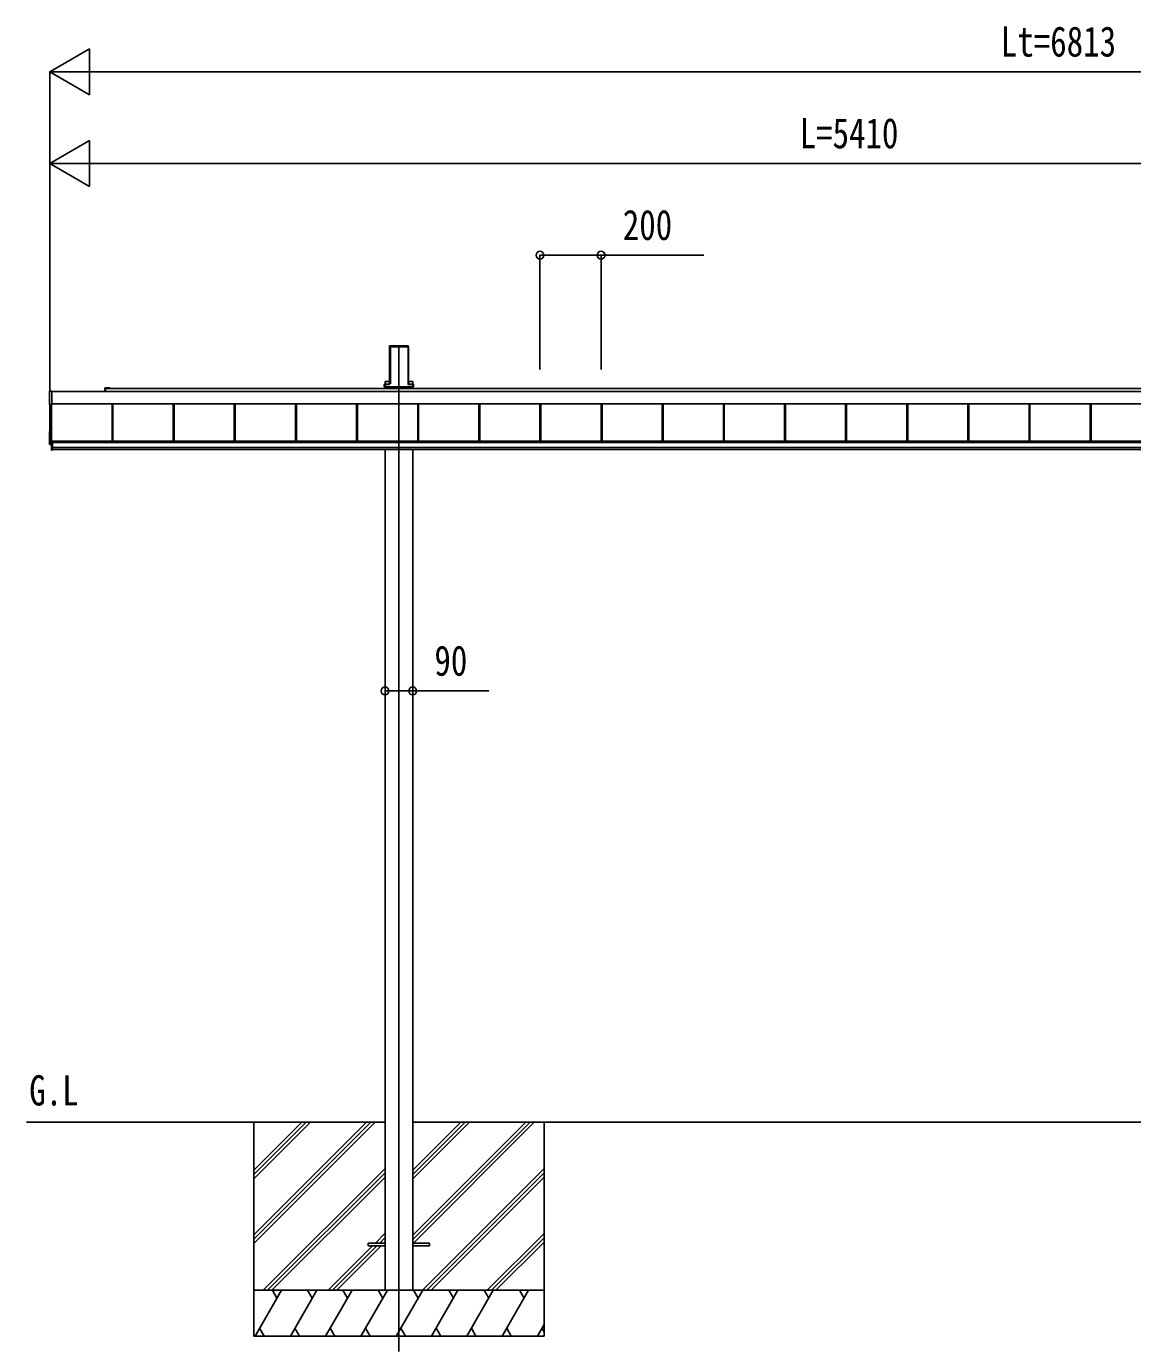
# Model space of a CAD drawing. Units: millimetres, scale not verified. Extents: x -12615 to 12615, y -8910 to 8910.
# Drawn here: x -3684 to -65, y -5940 to -1630 of the extents above; entities that cross this region are included whole.
import ezdxf
from ezdxf.enums import TextEntityAlignment as Align

# ---------------------------------------------------------------- set-up
doc = ezdxf.new("R2010")
doc.units = ezdxf.units.MM
doc.header["$LTSCALE"] = 50
for name, color, linetype in [('0-2_USER1', 3, 'Continuous'), ('0-3_YKK_12', 2, 'Continuous'), ('0-5_YKK_A1', 4, 'Continuous'), ('0-6_YKK_D', 6, 'Continuous')]:
    doc.layers.add(name, color=color, linetype=linetype)
doc.styles.add('ＭＳ ゴシック', font='')
doc.styles.get('ＭＳ ゴシック').set_extended_font_data('MS Gothic')

msp = doc.modelspace()

# ---------------------------------------------------------------- linework, layer by layer
at = {"layer": '0-3_YKK_12'}
msp.add_line((-2465.72, -5965), (-2465.72, -2676.41), dxfattribs=at)
at = {"layer": '0-5_YKK_A1'}
for p, q in [((-2496.97, -2681.76), (-2496.97, -2798.43)), ((-2496.61, -2675.91), (-2496.96, -2681.41)), ((-2496.17, -2676.38), (-2496.61, -2675.91)), ((-2496.11, -2675.44), (-2494.07, -2675.44)), ((-2496.11, -2675.44), (-2495.67, -2675.91)), ((-2496.1, -2792.38), (-2496.1, -2677.26)), ((-2495.6, -2676.94), (-2495.6, -2792.06)), ((-2493.76, -2675.77), (-2494.07, -2675.44)), ((-2493.76, -2675.77), (-2437.68, -2675.77)), ((-2493.22, -2678.91), (-2438.22, -2678.91)), ((-2493.22, -2800.27), (-2493.22, -2678.91)), ((-2437.68, -2675.77), (-2437.37, -2675.44)), ((-2437.37, -2675.44), (-2435.33, -2675.44)), ((-2435.85, -2792.06), (-2435.85, -2676.94)), ((-2435.77, -2675.91), (-2435.33, -2675.44)), ((-2435.35, -2677.26), (-2435.35, -2792.38)), ((-2434.84, -2675.91), (-2435.28, -2676.38)), ((-2434.84, -2675.91), (-2434.49, -2681.41)), ((-2434.47, -2681.76), (-2434.47, -2798.43)), ((-2510.92, -2792), (-2496.97, -2792)), ((-2510.92, -2801.34), (-2510.92, -2792)), ((-2496.99, -2798.79), (-2497.09, -2800.4)), ((-2496.56, -2800.95), (-2496.19, -2794.86)), ((-2495.69, -2794.89), (-2496.06, -2800.98)), ((-2435.38, -2800.98), (-2435.76, -2794.89)), ((-2435.26, -2794.86), (-2434.89, -2800.95)), ((-2420.52, -2792), (-2434.47, -2792)), ((-2434.46, -2798.79), (-2434.36, -2800.4)), ((-2420.52, -2801.34), (-2420.52, -2792)), ((-3609.22, -2865.77), (-3609.22, -2824.75)), ((-3601.22, -2825.33), (1772.28, -2825.33)), ((-3428.22, -2825.33), (-3428.22, -2815.36)), ((-3425.72, -2812.86), (-3418.18, -2812.86)), ((-3425.72, -2815.36), (1472.28, -2815.36)), ((-3425.72, -2815.66), (-3425.72, -2825.33)), ((-3411.97, -2815.36), (-3425.42, -2815.36)), ((-3417.27, -2812.86), (-3411.97, -2812.86)), ((-2513.6, -2809.68), (-2513.13, -2809.68)), ((-2513.59, -2809.18), (-2513.59, -2809.68)), ((-2513.13, -2809.18), (-2513.13, -2802.3)), ((-2511.13, -2809.18), (-2513.13, -2809.18)), ((-2513.13, -2809.18), (-2513.13, -2809.68)), ((-2511.13, -2809.68), (-2513.13, -2809.68)), ((-2513.1, -2801.34), (-2498.08, -2801.34)), ((-2511.13, -2802.39), (-2511.13, -2809.18)), ((-2497.56, -2802.39), (-2511.13, -2802.39)), ((-2511.13, -2809.18), (-2420.32, -2809.18)), ((-2511.13, -2809.18), (-2511.13, -2809.68)), ((-2511.13, -2809.68), (-2420.32, -2809.68)), ((-2510.92, -2815.36), (-2510.92, -2809.68)), ((-2510.72, -2809.68), (-2510.72, -2815.36)), ((-2509.72, -2809.34), (-2421.72, -2809.34)), ((-2433.89, -2801.89), (-2420.32, -2801.89)), ((-2420.32, -2802.39), (-2433.89, -2802.39)), ((-2433.37, -2801.34), (-2418.35, -2801.34)), ((-2420.72, -2809.68), (-2420.72, -2815.36)), ((-2420.52, -2815.36), (-2420.52, -2809.68)), ((-2420.32, -2801.89), (-2420.32, -2802.39)), ((-2420.32, -2809.18), (-2420.32, -2802.39)), ((-2418.32, -2809.18), (-2420.32, -2809.18)), ((-2418.32, -2809.68), (-2420.32, -2809.68)), ((-2420.31, -2809.18), (-2420.31, -2809.68)), ((-2418.32, -2802.3), (-2418.32, -2809.18)), ((-2418.32, -2809.18), (-2418.32, -2809.68)), ((-2417.85, -2809.68), (-2418.32, -2809.68)), ((-2417.85, -2809.18), (-2417.85, -2809.68)), ((-3601.22, -2867.04), (-3608.75, -2866.58)), ((-3607.72, -2996.94), (-3607.72, -2866.64)), ((-3602.72, -3014.97), (-3602.72, -2866.95)), ((-3601.22, -2865.27), (1791.28, -2865.27)), ((-3601.22, -2865.51), (1791.28, -2865.51)), ((-3601.22, -2866.54), (-3601.22, -2867.04)), ((-3404.22, -2987.7), (-3404.22, -2865.51)), ((-3403.82, -2987.7), (-3403.82, -2865.51)), ((-3401.22, -2987.7), (-3401.22, -2865.51)), ((-3204.22, -2987.7), (-3204.22, -2865.51)), ((-3201.62, -2987.7), (-3201.62, -2865.51)), ((-3201.22, -2987.7), (-3201.22, -2865.51)), ((-3004.22, -2987.7), (-3004.22, -2865.51)), ((-3001.62, -2987.7), (-3001.62, -2865.51)), ((-3001.22, -2987.7), (-3001.22, -2865.51)), ((-2804.22, -2987.7), (-2804.22, -2865.51)), ((-2801.62, -2987.7), (-2801.62, -2865.51)), ((-2801.22, -2987.7), (-2801.22, -2865.51)), ((-2604.22, -2987.7), (-2604.22, -2865.51)), ((-2601.62, -2987.7), (-2601.62, -2865.51)), ((-2601.22, -2987.7), (-2601.22, -2865.51)), ((-2404.22, -2987.7), (-2404.22, -2865.51)), ((-2401.62, -2987.7), (-2401.62, -2865.51)), ((-2401.22, -2987.7), (-2401.22, -2865.51)), ((-2204.22, -2987.7), (-2204.22, -2865.51)), ((-2201.62, -2987.7), (-2201.62, -2865.51)), ((-2201.22, -2987.7), (-2201.22, -2865.51)), ((-2004.22, -2987.7), (-2004.22, -2865.51)), ((-2001.62, -2987.7), (-2001.62, -2865.51)), ((-2001.22, -2987.7), (-2001.22, -2865.51)), ((-1804.22, -2987.7), (-1804.22, -2865.51)), ((-1801.62, -2987.7), (-1801.62, -2865.51)), ((-1801.22, -2987.7), (-1801.22, -2865.51)), ((-1604.22, -2987.7), (-1604.22, -2865.51)), ((-1601.62, -2987.7), (-1601.62, -2865.51)), ((-1601.22, -2987.7), (-1601.22, -2865.51)), ((-1404.22, -2987.7), (-1404.22, -2865.51)), ((-1401.62, -2987.7), (-1401.62, -2865.51)), ((-1401.22, -2987.7), (-1401.22, -2865.51)), ((-1204.22, -2987.7), (-1204.22, -2865.51)), ((-1201.62, -2987.7), (-1201.62, -2865.51)), ((-1201.22, -2987.7), (-1201.22, -2865.51)), ((-1004.22, -2987.7), (-1004.22, -2865.51)), ((-1001.62, -2987.7), (-1001.62, -2865.51)), ((-1001.22, -2987.7), (-1001.22, -2865.51)), ((-804.22, -2987.7), (-804.22, -2865.51)), ((-801.62, -2987.7), (-801.62, -2865.51)), ((-801.22, -2987.7), (-801.22, -2865.51)), ((-604.22, -2987.7), (-604.22, -2865.51)), ((-601.62, -2987.7), (-601.62, -2865.51)), ((-601.22, -2987.7), (-601.22, -2865.51)), ((-404.22, -2987.7), (-404.22, -2865.51)), ((-401.62, -2987.7), (-401.62, -2865.51)), ((-401.22, -2987.7), (-401.22, -2865.51)), ((-204.22, -2987.7), (-204.22, -2865.51)), ((-204.22, -2987.7), (-204.22, -2865.51)), ((-201.62, -2987.7), (-201.62, -2865.51)), ((-201.62, -2987.7), (-201.62, -2865.51)), ((-201.22, -2987.7), (-201.22, -2865.51)), ((-3609.22, -2997.32), (-3609.22, -2956.29)), ((-3608.75, -2955.8), (-3607.72, -2955.73)), ((-3602.72, -2998.49), (-3608.75, -2998.13)), ((-3607.72, -2996.94), (-3602.72, -2996.94)), ((-3602.72, -2987.44), (-3599.22, -2987.44)), ((-3599.22, -3009.88), (-3602.72, -3009.88)), ((-3602.72, -3016.5), (-3599.22, -3016.5)), ((-3599.22, -2987.7), (1793.78, -2987.7)), ((-3599.22, -2989.71), (1793.78, -2989.71)), ((-3599.22, -2991.51), (1793.78, -2991.51)), ((-3599.22, -2991.51), (1793.78, -2991.51)), ((-3599.22, -3008.48), (1793.78, -3008.48)), ((-3599.22, -3014.97), (1793.78, -3014.97)), ((-2510.92, -5765), (-2510.92, -3014.97)), ((-2420.52, -5765), (-2420.52, -3014.97)), ((-3684.49, -5215), (-2510.92, -5215)), ((-2940.58, -5215), (-2940.58, -5915)), ((-2940.58, -5584.18), (-2571.4, -5215)), ((-2940.58, -5598.32), (-2557.26, -5215)), ((-2940.58, -5612.46), (-2543.12, -5215)), ((-2940.58, -5400.33), (-2755.25, -5215)), ((-2940.58, -5386.19), (-2769.39, -5215)), ((-2940.58, -5372.05), (-2783.54, -5215)), ((-2420.52, -5215), (615.08, -5215)), ((-2420.38, -5584.48), (-2050.9, -5215)), ((-2420.38, -5598.62), (-2036.76, -5215)), ((-2420.38, -5400.63), (-2234.75, -5215)), ((-2420.38, -5386.49), (-2248.89, -5215)), ((-2420.38, -5372.35), (-2263.04, -5215)), ((-2418.12, -5610.5), (-2022.62, -5215)), ((-1990.58, -5215), (-1990.58, -5915)), ((-2909.27, -5765), (-2510.78, -5366.51)), ((-2895.13, -5765), (-2510.78, -5380.65)), ((-2388.77, -5765), (-1990.58, -5366.81)), ((-2374.63, -5765), (-1990.58, -5380.95)), ((-2880.99, -5765), (-2510.78, -5394.8)), ((-2360.49, -5765), (-1990.58, -5395.1)), ((-2542.64, -5610.5), (-2510.78, -5578.64)), ((-2528.5, -5610.5), (-2510.78, -5592.78)), ((-2176.64, -5765), (-1990.58, -5578.94)), ((-2162.5, -5765), (-1990.58, -5593.08)), ((-2697.14, -5765), (-2551.64, -5619.5)), ((-2683, -5765), (-2537.5, -5619.5)), ((-2668.86, -5765), (-2523.36, -5619.5)), ((-2565.78, -5610.5), (-2565.78, -5619.5)), ((-2565.78, -5610.5), (-2510.78, -5610.5)), ((-2565.78, -5619.5), (-2510.78, -5619.5)), ((-2514.36, -5610.5), (-2510.78, -5606.93)), ((-2420.78, -5610.5), (-2365.78, -5610.5)), ((-2420.78, -5619.5), (-2365.78, -5619.5)), ((-2365.78, -5610.5), (-2365.78, -5619.5)), ((-2148.36, -5765), (-1990.58, -5607.23)), ((-1990.58, -5765), (-2940.58, -5765)), ((-2936.31, -5915), (-2849.7, -5765)), ((-2864.7, -5790.98), (-2879.71, -5765)), ((-2820.84, -5915), (-2734.23, -5765)), ((-2749.23, -5790.98), (-2764.23, -5765)), ((-2705.37, -5915), (-2618.76, -5765)), ((-2633.76, -5790.98), (-2648.77, -5765)), ((-2589.9, -5915), (-2503.29, -5765)), ((-2518.29, -5790.98), (-2533.3, -5765)), ((-2510.92, -5765), (-2420.52, -5765)), ((-2474.43, -5915), (-2387.82, -5765)), ((-2402.82, -5790.98), (-2417.83, -5765)), ((-2358.96, -5915), (-2272.35, -5765)), ((-2287.35, -5790.98), (-2302.35, -5765)), ((-2243.49, -5915), (-2156.88, -5765)), ((-2186.88, -5765), (-2171.88, -5790.98)), ((-2128.02, -5915), (-2041.41, -5765)), ((-2071.41, -5765), (-2056.41, -5790.98)), ((-2921.31, -5889.02), (-2906.31, -5915)), ((-2805.84, -5889.02), (-2790.84, -5915)), ((-2690.37, -5889.02), (-2675.37, -5915)), ((-2574.9, -5889.02), (-2559.9, -5915)), ((-2459.43, -5889.02), (-2444.43, -5915)), ((-2343.96, -5889.02), (-2328.96, -5915)), ((-2228.49, -5889.02), (-2213.49, -5915)), ((-2113.02, -5889.02), (-2098.02, -5915)), ((-2012.55, -5915), (-1990.58, -5876.96)), ((-1997.55, -5889.02), (-1990.58, -5901.08)), ((-2940.58, -5915), (-1990.58, -5915))]:
    msp.add_line(p, q, dxfattribs=at)
for points in [[(-3608.75, -2824.25), (-3601.22, -2823.79), (-3601.22, -2824.29), (-3601.22, -2866.54)], [(-2513.6, -2801.83), (-2513.6, -2809.18), (-2513.13, -2809.18)], [(-2511.13, -2802.39), (-2511.13, -2801.89), (-2497.56, -2801.89)], [(-2417.85, -2801.83), (-2417.85, -2809.18), (-2418.32, -2809.18)], [(-3602.72, -2987.44), (-3602.72, -3009.88), (-3602.72, -3016.5)], [(-3599.72, -2987.44), (-3599.72, -3009.88), (-3599.72, -3016.5)], [(-3599.22, -2987.44), (-3599.22, -3009.88), (-3599.22, -3016.5)]]:
    msp.add_lwpolyline(points, dxfattribs=at)
for centre, radius, start, end in [((-3608.73, -2824.75), 0.497, 93.16944, 179.94772), ((-3425.72, -2815.36), 2.5, 90, 180), ((-3425.42, -2815.66), 0.3, 90, 180), ((-3418.18, -2813.06), 0.2, 23.57818, 90), ((-3417.72, -2812.86), 0.3, 203.57818, 336.42182), ((-3417.27, -2813.06), 0.2, 90, 156.42182), ((-3411.97, -2814.11), 1.25, 270, 90), ((-2512.63, -2802.3), 0.501, 90.24971, 179.75029), ((-2418.82, -2802.3), 0.501, 0.24971, 89.75029), ((-3608.35, -2865.81), 0.873, 177.74142, 242.53793), ((-3608.73, -2956.29), 0.497, 93.16944, 179.94772), ((-3608.35, -2997.35), 0.873, 177.74142, 242.53793)]:
    msp.add_arc(centre, radius, start, end, dxfattribs=at)
for centre, major_axis, ratio, start_param, end_param in [((-2496.93, -2681.41), (0.031, 0.5), 0.061627, 1.5746234, 2.3600215), ((-2496.11, -2675.95), (0.346, -0.364), 0.996462, 2.3838095, 3.8892836), ((-2496.4, -2679.41), (0.22, 3.04), 0.070684, 5.5043854, 6.2286971), ((-2495.9, -2679.44), (0.22, 3.54), 0.060877, 5.5025319, 6.2268436), ((-2435.55, -2679.44), (-0.22, 3.54), 0.060877, 0.0563417, 0.7806534), ((-2435.05, -2679.41), (-0.22, 3.04), 0.070684, 0.0544883, 0.7787999), ((-2435.34, -2675.95), (-0.346, -0.364), 0.996462, 2.3939017, 3.8993758), ((-2434.52, -2681.41), (-0.031, 0.5), 0.061627, 3.9231638, 4.7085619), ((-2498.09, -2800.33), (0.691, -0.728), 0.996462, 5.5254021, 7.0308762), ((-2497.56, -2800.88), (-0.693, 0.73), 0.992955, 2.3838095, 3.8892836), ((-2497.56, -2800.88), (1.04, -1.09), 0.996462, 5.5254021, 7.0308762), ((-2497.02, -2798.79), (0.031, 0.5), 0.061627, 4.716216, 5.5016142), ((-2496.4, -2794.86), (0.22, 3.5), 0.061627, 4.716216, 5.5016142), ((-2495.9, -2794.89), (0.22, 4), 0.053972, 4.7153191, 5.5007173), ((-2435.54, -2794.89), (-0.22, 4), 0.053972, 0.782468, 1.5678662), ((-2433.88, -2800.88), (-1.04, -1.09), 0.996462, 5.5354944, 7.0409685), ((-2435.05, -2794.86), (-0.22, 3.5), 0.061627, 0.7815711, 1.5669693), ((-2433.88, -2800.88), (0.693, 0.73), 0.992955, 2.3939017, 3.8993758), ((-2434.43, -2798.79), (-0.031, 0.5), 0.061627, 0.7815711, 1.5669693), ((-2433.36, -2800.33), (-0.691, -0.728), 0.996462, 5.5354944, 7.0409685), ((-2513.09, -2801.84), (0.355, -0.355), 0.99628, 2.358058, 3.9251274), ((-2511.13, -2802.3), (2, 0), 0.045872, 3.2026792, 4.712389), ((-2511.13, -2801.8), (1.5, 0), 0.061163, 3.2026792, 4.712389), ((-2420.32, -2801.8), (1.5, 0), 0.061163, 4.712389, 6.2220988), ((-2420.32, -2802.3), (2, 0), 0.045872, 4.712389, 6.2220988), ((-2418.35, -2801.84), (-0.355, -0.355), 0.99628, 2.358058, 3.9251274)]:
    msp.add_ellipse(centre, major_axis=major_axis, ratio=ratio, start_param=start_param, end_param=end_param, dxfattribs=at)
at = {"layer": '0-6_YKK_D'}
for p, q in [((-3607.72, -1778.91), (-3477.82, -1703.91)), ((-3477.82, -1853.91), (-3477.82, -1703.91)), ((-3607.72, -2822.88), (-3607.72, -1777.91)), ((-3607.72, -1778.91), (-3477.82, -1853.91)), ((-3607.72, -1778.91), (-3347.92, -1778.91)), ((3055.28, -1778.91), (-3457.72, -1778.91)), ((-3607.72, -2078.91), (-3477.82, -2003.91)), ((-3477.82, -2153.91), (-3477.82, -2003.91)), ((-3607.72, -2807.68), (-3607.72, -2077.91)), ((-3607.72, -2078.91), (-3477.82, -2153.91)), ((-3607.72, -2078.91), (-3347.92, -2078.91)), ((1652.28, -2078.91), (-3457.72, -2078.91)), ((-2004.22, -2752.39), (-2004.22, -2377.91)), ((-1804.22, -2752.39), (-1804.22, -2377.91))]:
    msp.add_line(p, q, dxfattribs=at)
for points in [[(-2004.22, -2378.91), (-1804.22, -2378.91), (-1468.42, -2378.91)], [(-2510.92, -3804.37), (-2420.52, -3804.37), (-2171.12, -3804.37)]]:
    msp.add_lwpolyline(points, dxfattribs=at)
for centre in [(-2004.22, -2378.91), (-1804.22, -2378.91), (-2510.92, -3804.37), (-2420.52, -3804.37)]:
    msp.add_circle(centre, 12.75, dxfattribs=at)

# ---------------------------------------------------------------- texts
at = {"layer": '0-2_USER1', "style": 'ＭＳ ゴシック', "width": 0.8}
msp.add_text('G.L', height=98.97, dxfattribs=at).set_placement((-3674.9, -5190.24), align=Align.BOTTOM_LEFT)
at = {"layer": '0-6_YKK_D', "style": 'ＭＳ ゴシック', "width": 0.8}
for s, p in [('Lt=6813', (-496.42, -1758.91)), ('L=5410', (-1154.72, -2058.91)), ('200', (-1733.22, -2358.91)), ('90', (-2349.52, -3784.37))]:
    msp.add_text(s, height=98.97, dxfattribs=at).set_placement(p, align=Align.BOTTOM_LEFT)

doc.saveas('drawing.dxf')
